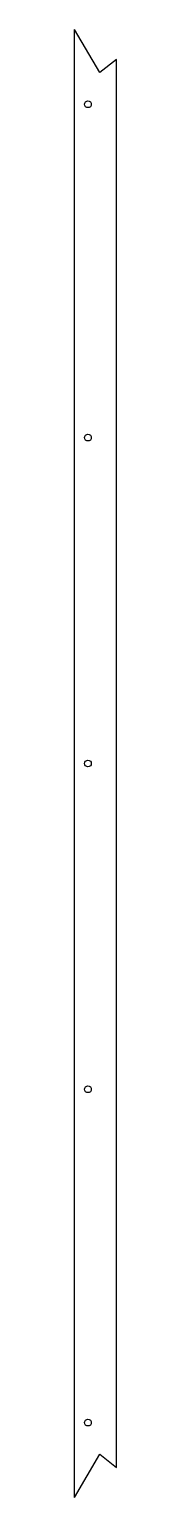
# Model space of a CAD drawing. Header units: millimetres. Extents: x 179 to 204, y -342 to 539.
import ezdxf

# ---------------------------------------------------------------- set-up
doc = ezdxf.new("R2010")
doc.units = ezdxf.units.MM
doc.layers.add('DV4_0', color=7, linetype='Continuous')

msp = doc.modelspace()

# ---------------------------------------------------------------- linework, layer by layer
at = {"layer": 'DV4_0', "color": 7, "linetype": 'Continuous'}
for p, q in [((193.63, 513.34), (178.63, 539.32)), ((178.63, -341.65), (178.63, 539.32)), ((203.63, 521.15), (193.63, 513.34)), ((203.63, -323.49), (203.63, 521.15)), ((193.63, 513.34), (193.63, 513.34)), ((193.63, 513.34), (193.63, 513.34)), ((178.63, -341.65), (193.63, -315.67)), ((193.63, -315.67), (203.63, -323.49)), ((193.63, -315.67), (193.63, -315.67)), ((193.63, -315.67), (193.63, -315.67))]:
    msp.add_line(p, q, dxfattribs=at)
for centre in [(186.63, 494.34), (186.63, 294.34), (186.63, 98.84), (186.63, -96.67), (186.63, -296.67)]:
    msp.add_circle(centre, 2, dxfattribs=at)

doc.saveas('drawing.dxf')
